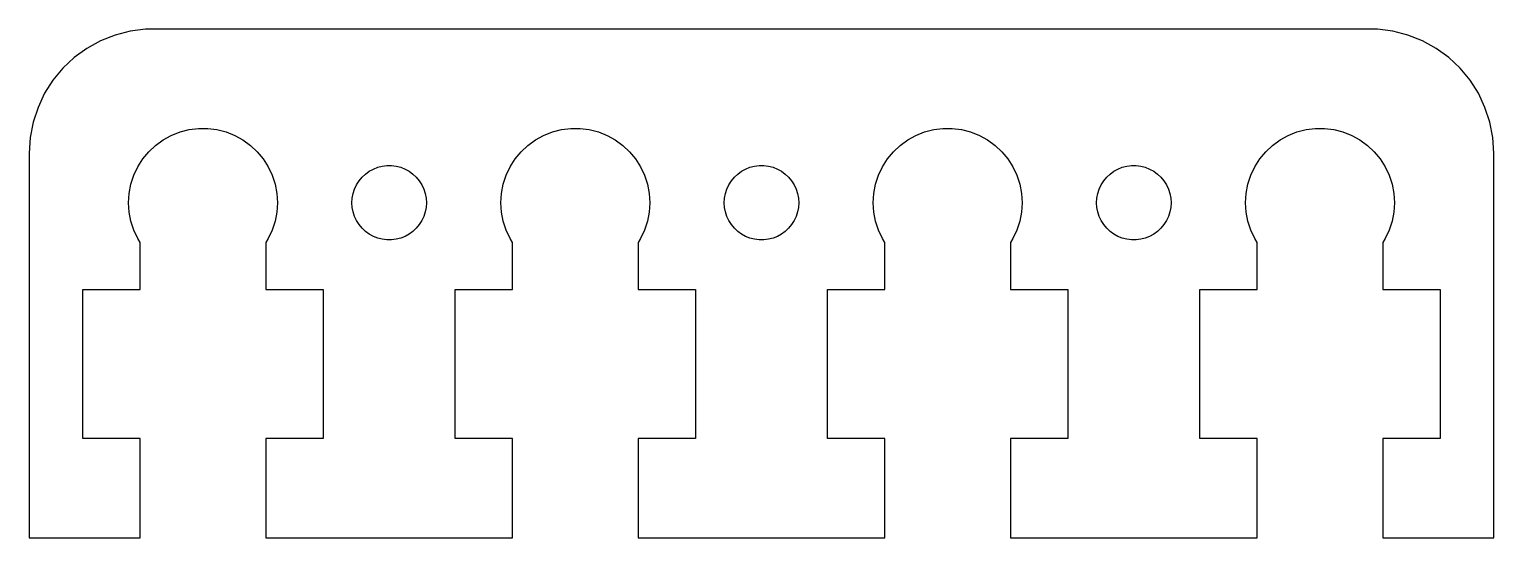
# Model space of a CAD drawing. Header units: metres. Extents: x -29.5 to 29.5, y 0 to 20.5.
import ezdxf

# ---------------------------------------------------------------- set-up
doc = ezdxf.new("R2010")
doc.units = ezdxf.units.M

msp = doc.modelspace()

# ---------------------------------------------------------------- linework, layer by layer
for p, q in [((-26.0451, 20.2553), (-26.6289, 20.0241)), ((-25.4369, 20.4114), (-26.0451, 20.2553)), ((-24.8139, 20.4901), (-25.4369, 20.4114)), ((24.8139, 20.4901), (-24.8139, 20.4901)), ((25.4369, 20.4114), (24.8139, 20.4901)), ((26.0451, 20.2553), (25.4369, 20.4114)), ((26.6289, 20.0241), (26.0451, 20.2553)), ((-27.1791, 19.7216), (-27.6871, 19.3526)), ((-26.6289, 20.0241), (-27.1791, 19.7216)), ((27.1791, 19.7216), (26.6289, 20.0241)), ((27.6871, 19.3526), (27.1791, 19.7216)), ((-28.1448, 18.9227), (-28.5451, 18.4389)), ((-27.6871, 19.3526), (-28.1448, 18.9227)), ((28.1448, 18.9227), (27.6871, 19.3526)), ((28.5451, 18.4389), (28.1448, 18.9227)), ((-28.5451, 18.4389), (-28.8815, 17.9088)), ((28.8815, 17.9088), (28.5451, 18.4389)), ((-28.8815, 17.9088), (-29.1489, 17.3406)), ((29.1489, 17.3406), (28.8815, 17.9088)), ((-29.1489, 17.3406), (-29.3429, 16.7434)), ((29.3429, 16.7434), (29.1489, 17.3406)), ((-29.3429, 16.7434), (-29.4606, 16.1267)), ((29.4606, 16.1267), (29.3429, 16.7434)), ((-29.4606, 16.1267), (-29.5, 15.5)), ((-24.4123, 15.8115), (-24.1075, 16.033)), ((-24.1075, 16.033), (-23.7773, 16.2145)), ((-23.7773, 16.2145), (-23.427, 16.3532)), ((-23.427, 16.3532), (-23.0621, 16.4469)), ((-23.0621, 16.4469), (-22.6884, 16.4941)), ((-22.6884, 16.4941), (-22.3116, 16.4941)), ((-22.3116, 16.4941), (-21.9379, 16.4469)), ((-21.9379, 16.4469), (-21.5729, 16.3532)), ((-21.5729, 16.3532), (-21.2227, 16.2145)), ((-21.2227, 16.2145), (-20.8925, 16.033)), ((-20.8925, 16.033), (-20.5877, 15.8115)), ((-9.41226, 15.8115), (-9.10747, 16.033)), ((-9.10747, 16.033), (-8.77733, 16.2145)), ((-8.77733, 16.2145), (-8.42705, 16.3532)), ((-8.42705, 16.3532), (-8.06213, 16.4469)), ((-8.06213, 16.4469), (-7.68837, 16.4941)), ((-7.68837, 16.4941), (-7.31161, 16.4941)), ((-7.31161, 16.4941), (-6.93785, 16.4469)), ((-6.93785, 16.4469), (-6.57294, 16.3532)), ((-6.57294, 16.3532), (-6.22266, 16.2145)), ((-6.22266, 16.2145), (-5.89252, 16.033)), ((-5.89252, 16.033), (-5.58772, 15.8115)), ((5.58772, 15.8115), (5.89252, 16.033)), ((5.89252, 16.033), (6.22266, 16.2145)), ((6.22266, 16.2145), (6.57294, 16.3532)), ((6.57294, 16.3532), (6.93785, 16.4469)), ((6.93785, 16.4469), (7.31161, 16.4941)), ((7.31161, 16.4941), (7.68837, 16.4941)), ((7.68837, 16.4941), (8.06213, 16.4469)), ((8.06213, 16.4469), (8.42705, 16.3532)), ((8.42705, 16.3532), (8.77733, 16.2145)), ((8.77733, 16.2145), (9.10747, 16.033)), ((9.10747, 16.033), (9.41226, 15.8115)), ((20.5877, 15.8115), (20.8925, 16.033)), ((20.8925, 16.033), (21.2227, 16.2145)), ((21.2227, 16.2145), (21.5729, 16.3532)), ((21.5729, 16.3532), (21.9379, 16.4469)), ((21.9379, 16.4469), (22.3116, 16.4941)), ((22.3116, 16.4941), (22.6884, 16.4941)), ((22.6884, 16.4941), (23.0621, 16.4469)), ((23.0621, 16.4469), (23.427, 16.3532)), ((23.427, 16.3532), (23.7773, 16.2145)), ((23.7773, 16.2145), (24.1075, 16.033)), ((24.1075, 16.033), (24.4123, 15.8115)), ((29.5, 15.5), (29.4606, 16.1267)), ((-29.5, 15.5), (-29.5, 0)), ((-24.927, 15.2634), (-24.6869, 15.5536)), ((-24.6869, 15.5536), (-24.4123, 15.8115)), ((-20.5877, 15.8115), (-20.3131, 15.5536)), ((-20.3131, 15.5536), (-20.0729, 15.2634)), ((-9.92705, 15.2634), (-9.6869, 15.5536)), ((-9.6869, 15.5536), (-9.41226, 15.8115)), ((-5.58772, 15.8115), (-5.31308, 15.5536)), ((-5.31308, 15.5536), (-5.07294, 15.2634)), ((5.07294, 15.2634), (5.31308, 15.5536)), ((5.31308, 15.5536), (5.58772, 15.8115)), ((9.41226, 15.8115), (9.6869, 15.5536)), ((9.6869, 15.5536), (9.92705, 15.2634)), ((20.0729, 15.2634), (20.3131, 15.5536)), ((20.3131, 15.5536), (20.5877, 15.8115)), ((24.4123, 15.8115), (24.6869, 15.5536)), ((24.6869, 15.5536), (24.927, 15.2634)), ((29.5, 0), (29.5, 15.5)), ((-25.2893, 14.6044), (-25.1289, 14.9453)), ((-25.1289, 14.9453), (-24.927, 15.2634)), ((-20.0729, 15.2634), (-19.8711, 14.9453)), ((-19.8711, 14.9453), (-19.7107, 14.6044)), ((-15.9561, 14.6558), (-15.8037, 14.7665)), ((-15.8037, 14.7665), (-15.6387, 14.8572)), ((-15.6387, 14.8572), (-15.4635, 14.9266)), ((-15.4635, 14.9266), (-15.2811, 14.9734)), ((-15.2811, 14.9734), (-15.0942, 14.997)), ((-15.0942, 14.997), (-14.9058, 14.997)), ((-14.9058, 14.997), (-14.7189, 14.9734)), ((-14.7189, 14.9734), (-14.5365, 14.9266)), ((-14.5365, 14.9266), (-14.3613, 14.8572)), ((-14.3613, 14.8572), (-14.1963, 14.7665)), ((-14.1963, 14.7665), (-14.0439, 14.6558)), ((-10.2893, 14.6044), (-10.1289, 14.9453)), ((-10.1289, 14.9453), (-9.92705, 15.2634)), ((-5.07294, 15.2634), (-4.87108, 14.9453)), ((-4.87108, 14.9453), (-4.71066, 14.6044)), ((-0.956131, 14.6558), (-0.803726, 14.7665)), ((-0.803726, 14.7665), (-0.638657, 14.8572)), ((-0.638657, 14.8572), (-0.463516, 14.9266)), ((-0.463516, 14.9266), (-0.281067, 14.9734)), ((-0.281067, 14.9734), (-0.094177, 14.997)), ((-0.094177, 14.997), (0.094177, 14.997)), ((0.094177, 14.997), (0.281067, 14.9734)), ((0.281067, 14.9734), (0.463516, 14.9266)), ((0.463516, 14.9266), (0.638657, 14.8572)), ((0.638657, 14.8572), (0.803726, 14.7665)), ((0.803726, 14.7665), (0.956131, 14.6558)), ((4.71066, 14.6044), (4.87108, 14.9453)), ((4.87108, 14.9453), (5.07294, 15.2634)), ((9.92705, 15.2634), (10.1289, 14.9453)), ((10.1289, 14.9453), (10.2893, 14.6044)), ((14.0439, 14.6558), (14.1963, 14.7665)), ((14.1963, 14.7665), (14.3613, 14.8572)), ((14.3613, 14.8572), (14.5365, 14.9266)), ((14.5365, 14.9266), (14.7189, 14.9734)), ((14.7189, 14.9734), (14.9058, 14.997)), ((14.9058, 14.997), (15.0942, 14.997)), ((15.0942, 14.997), (15.2811, 14.9734)), ((15.2811, 14.9734), (15.4635, 14.9266)), ((15.4635, 14.9266), (15.6387, 14.8572)), ((15.6387, 14.8572), (15.8037, 14.7665)), ((15.8037, 14.7665), (15.9561, 14.6558)), ((19.7107, 14.6044), (19.8711, 14.9453)), ((19.8711, 14.9453), (20.0729, 15.2634)), ((24.927, 15.2634), (25.1289, 14.9453)), ((25.1289, 14.9453), (25.2893, 14.6044)), ((-25.4763, 13.876), (-25.4057, 14.2461)), ((-25.4057, 14.2461), (-25.2893, 14.6044)), ((-19.7107, 14.6044), (-19.5942, 14.2461)), ((-19.5942, 14.2461), (-19.5237, 13.876)), ((-16.3947, 14.0522), (-16.3145, 14.2226)), ((-16.3145, 14.2226), (-16.2135, 14.3817)), ((-16.2135, 14.3817), (-16.0934, 14.5268)), ((-16.0934, 14.5268), (-15.9561, 14.6558)), ((-14.0439, 14.6558), (-13.9065, 14.5268)), ((-13.9065, 14.5268), (-13.7865, 14.3817)), ((-13.7865, 14.3817), (-13.6855, 14.2226)), ((-13.6855, 14.2226), (-13.6053, 14.0522)), ((-10.4763, 13.876), (-10.4057, 14.2461)), ((-10.4057, 14.2461), (-10.2893, 14.6044)), ((-4.71066, 14.6044), (-4.59424, 14.2461)), ((-4.59424, 14.2461), (-4.52365, 13.876)), ((-1.39465, 14.0522), (-1.31445, 14.2226)), ((-1.31445, 14.2226), (-1.21352, 14.3817)), ((-1.21352, 14.3817), (-1.09344, 14.5268)), ((-1.09344, 14.5268), (-0.956131, 14.6558)), ((0.956131, 14.6558), (1.09344, 14.5268)), ((1.09344, 14.5268), (1.21352, 14.3817)), ((1.21352, 14.3817), (1.31445, 14.2226)), ((1.31445, 14.2226), (1.39465, 14.0522)), ((4.52365, 13.876), (4.59424, 14.2461)), ((4.59424, 14.2461), (4.71066, 14.6044)), ((10.2893, 14.6044), (10.4057, 14.2461)), ((10.4057, 14.2461), (10.4763, 13.876)), ((13.6053, 14.0522), (13.6855, 14.2226)), ((13.6855, 14.2226), (13.7865, 14.3817)), ((13.7865, 14.3817), (13.9065, 14.5268)), ((13.9065, 14.5268), (14.0439, 14.6558)), ((15.9561, 14.6558), (16.0934, 14.5268)), ((16.0934, 14.5268), (16.2135, 14.3817)), ((16.2135, 14.3817), (16.3145, 14.2226)), ((16.3145, 14.2226), (16.3947, 14.0522)), ((19.5237, 13.876), (19.5942, 14.2461)), ((19.5942, 14.2461), (19.7107, 14.6044)), ((25.2893, 14.6044), (25.4057, 14.2461)), ((25.4057, 14.2461), (25.4763, 13.876)), ((-25.5, 13.5), (-25.4763, 13.876)), ((-19.5237, 13.876), (-19.5, 13.5)), ((-16.5, 13.5), (-16.4882, 13.688)), ((-16.4882, 13.688), (-16.4529, 13.873)), ((-16.4529, 13.873), (-16.3947, 14.0522)), ((-13.6053, 14.0522), (-13.5471, 13.873)), ((-13.5471, 13.873), (-13.5118, 13.688)), ((-13.5118, 13.688), (-13.5, 13.5)), ((-10.5, 13.5), (-10.4763, 13.876)), ((-4.52365, 13.876), (-4.5, 13.5)), ((-1.5, 13.5), (-1.48816, 13.688)), ((-1.48816, 13.688), (-1.45287, 13.873)), ((-1.45287, 13.873), (-1.39465, 14.0522)), ((1.39465, 14.0522), (1.45287, 13.873)), ((1.45287, 13.873), (1.48816, 13.688)), ((1.48816, 13.688), (1.5, 13.5)), ((4.5, 13.5), (4.52365, 13.876)), ((10.4763, 13.876), (10.5, 13.5)), ((13.5, 13.5), (13.5118, 13.688)), ((13.5118, 13.688), (13.5471, 13.873)), ((13.5471, 13.873), (13.6053, 14.0522)), ((16.3947, 14.0522), (16.4529, 13.873)), ((16.4529, 13.873), (16.4882, 13.688)), ((16.4882, 13.688), (16.5, 13.5)), ((19.5, 13.5), (19.5237, 13.876)), ((25.4763, 13.876), (25.5, 13.5)), ((-25.4763, 13.124), (-25.5, 13.5)), ((-25.4057, 12.7539), (-25.4763, 13.124)), ((-19.5237, 13.124), (-19.5942, 12.7539)), ((-19.5, 13.5), (-19.5237, 13.124)), ((-16.4882, 13.312), (-16.5, 13.5)), ((-16.4529, 13.127), (-16.4882, 13.312)), ((-16.3947, 12.9478), (-16.4529, 13.127)), ((-13.5471, 13.127), (-13.6053, 12.9478)), ((-13.5118, 13.312), (-13.5471, 13.127)), ((-13.5, 13.5), (-13.5118, 13.312)), ((-10.4763, 13.124), (-10.5, 13.5)), ((-10.4057, 12.7539), (-10.4763, 13.124)), ((-4.52365, 13.124), (-4.59424, 12.7539)), ((-4.5, 13.5), (-4.52365, 13.124)), ((-1.48816, 13.312), (-1.5, 13.5)), ((-1.45287, 13.127), (-1.48816, 13.312)), ((-1.39465, 12.9478), (-1.45287, 13.127)), ((1.45287, 13.127), (1.39465, 12.9478)), ((1.48816, 13.312), (1.45287, 13.127)), ((1.5, 13.5), (1.48816, 13.312)), ((4.52365, 13.124), (4.5, 13.5)), ((4.59424, 12.7539), (4.52365, 13.124)), ((10.4763, 13.124), (10.4057, 12.7539)), ((10.5, 13.5), (10.4763, 13.124)), ((13.5118, 13.312), (13.5, 13.5)), ((13.5471, 13.127), (13.5118, 13.312)), ((13.6053, 12.9478), (13.5471, 13.127)), ((16.4529, 13.127), (16.3947, 12.9478)), ((16.4882, 13.312), (16.4529, 13.127)), ((16.5, 13.5), (16.4882, 13.312)), ((19.5237, 13.124), (19.5, 13.5)), ((19.5942, 12.7539), (19.5237, 13.124)), ((25.4763, 13.124), (25.4057, 12.7539)), ((25.5, 13.5), (25.4763, 13.124)), ((-25.2893, 12.3956), (-25.4057, 12.7539)), ((-25.1289, 12.0547), (-25.2893, 12.3956)), ((-19.7107, 12.3956), (-19.8711, 12.0547)), ((-19.5942, 12.7539), (-19.7107, 12.3956)), ((-16.3145, 12.7774), (-16.3947, 12.9478)), ((-16.2135, 12.6183), (-16.3145, 12.7774)), ((-16.0934, 12.4732), (-16.2135, 12.6183)), ((-15.9561, 12.3442), (-16.0934, 12.4732)), ((-13.9065, 12.4732), (-14.0439, 12.3442)), ((-13.7865, 12.6183), (-13.9065, 12.4732)), ((-13.6855, 12.7774), (-13.7865, 12.6183)), ((-13.6053, 12.9478), (-13.6855, 12.7774)), ((-10.2893, 12.3956), (-10.4057, 12.7539)), ((-10.1289, 12.0547), (-10.2893, 12.3956)), ((-4.71066, 12.3956), (-4.87108, 12.0547)), ((-4.59424, 12.7539), (-4.71066, 12.3956)), ((-1.31445, 12.7774), (-1.39465, 12.9478)), ((-1.21352, 12.6183), (-1.31445, 12.7774)), ((-1.09344, 12.4732), (-1.21352, 12.6183)), ((-0.956131, 12.3442), (-1.09344, 12.4732)), ((1.09344, 12.4732), (0.956131, 12.3442)), ((1.21352, 12.6183), (1.09344, 12.4732)), ((1.31445, 12.7774), (1.21352, 12.6183)), ((1.39465, 12.9478), (1.31445, 12.7774)), ((4.71066, 12.3956), (4.59424, 12.7539)), ((4.87108, 12.0547), (4.71066, 12.3956)), ((10.2893, 12.3956), (10.1289, 12.0547)), ((10.4057, 12.7539), (10.2893, 12.3956)), ((13.6855, 12.7774), (13.6053, 12.9478)), ((13.7865, 12.6183), (13.6855, 12.7774)), ((13.9065, 12.4732), (13.7865, 12.6183)), ((14.0439, 12.3442), (13.9065, 12.4732)), ((16.0934, 12.4732), (15.9561, 12.3442)), ((16.2135, 12.6183), (16.0934, 12.4732)), ((16.3145, 12.7774), (16.2135, 12.6183)), ((16.3947, 12.9478), (16.3145, 12.7774)), ((19.7107, 12.3956), (19.5942, 12.7539)), ((19.8711, 12.0547), (19.7107, 12.3956)), ((25.2893, 12.3956), (25.1289, 12.0547)), ((25.4057, 12.7539), (25.2893, 12.3956)), ((-25.0307, 11.9), (-25.1289, 12.0547)), ((-25.0307, 10), (-25.0307, 11.9)), ((-19.8711, 12.0547), (-19.9693, 11.9)), ((-19.9693, 11.9), (-19.9693, 10)), ((-15.8037, 12.2335), (-15.9561, 12.3442)), ((-15.6387, 12.1427), (-15.8037, 12.2335)), ((-15.4635, 12.0734), (-15.6387, 12.1427)), ((-15.2811, 12.0266), (-15.4635, 12.0734)), ((-15.0942, 12.0029), (-15.2811, 12.0266)), ((-14.9058, 12.0029), (-15.0942, 12.0029)), ((-14.7189, 12.0266), (-14.9058, 12.0029)), ((-14.5365, 12.0734), (-14.7189, 12.0266)), ((-14.3613, 12.1427), (-14.5365, 12.0734)), ((-14.1963, 12.2335), (-14.3613, 12.1427)), ((-14.0439, 12.3442), (-14.1963, 12.2335)), ((-10.0307, 11.9), (-10.1289, 12.0547)), ((-10.0307, 10), (-10.0307, 11.9)), ((-4.87108, 12.0547), (-4.96927, 11.9)), ((-4.96927, 11.9), (-4.96927, 10)), ((-0.803726, 12.2335), (-0.956131, 12.3442)), ((-0.638657, 12.1427), (-0.803726, 12.2335)), ((-0.463516, 12.0734), (-0.638657, 12.1427)), ((-0.281067, 12.0266), (-0.463516, 12.0734)), ((-0.094177, 12.0029), (-0.281067, 12.0266)), ((0.094177, 12.0029), (-0.094177, 12.0029)), ((0.281067, 12.0266), (0.094177, 12.0029)), ((0.463516, 12.0734), (0.281067, 12.0266)), ((0.638657, 12.1427), (0.463516, 12.0734)), ((0.803726, 12.2335), (0.638657, 12.1427)), ((0.956131, 12.3442), (0.803726, 12.2335)), ((4.96927, 11.9), (4.87108, 12.0547)), ((4.96927, 10), (4.96927, 11.9)), ((10.1289, 12.0547), (10.0307, 11.9)), ((10.0307, 11.9), (10.0307, 10)), ((14.1963, 12.2335), (14.0439, 12.3442)), ((14.3613, 12.1427), (14.1963, 12.2335)), ((14.5365, 12.0734), (14.3613, 12.1427)), ((14.7189, 12.0266), (14.5365, 12.0734)), ((14.9058, 12.0029), (14.7189, 12.0266)), ((15.0942, 12.0029), (14.9058, 12.0029)), ((15.2811, 12.0266), (15.0942, 12.0029)), ((15.4635, 12.0734), (15.2811, 12.0266)), ((15.6387, 12.1427), (15.4635, 12.0734)), ((15.8037, 12.2335), (15.6387, 12.1427)), ((15.9561, 12.3442), (15.8037, 12.2335)), ((19.9693, 11.9), (19.8711, 12.0547)), ((19.9693, 10), (19.9693, 11.9)), ((25.1289, 12.0547), (25.0307, 11.9)), ((25.0307, 11.9), (25.0307, 10)), ((-27.3462, 4), (-27.3462, 10)), ((-27.3462, 10), (-25.0307, 10)), ((-19.9693, 10), (-17.6538, 10)), ((-17.6538, 10), (-17.6538, 4)), ((-12.3462, 4), (-12.3462, 10)), ((-12.3462, 10), (-10.0307, 10)), ((-4.96927, 10), (-2.65376, 10)), ((-2.65376, 10), (-2.65376, 4)), ((2.65376, 4), (2.65376, 10)), ((2.65376, 10), (4.96927, 10)), ((10.0307, 10), (12.3462, 10)), ((12.3462, 10), (12.3462, 4)), ((17.6538, 4), (17.6538, 10)), ((17.6538, 10), (19.9693, 10)), ((25.0307, 10), (27.3462, 10)), ((27.3462, 10), (27.3462, 4)), ((-25.0307, 4), (-27.3462, 4)), ((-25.0307, 0), (-25.0307, 4)), ((-17.6538, 4), (-19.9693, 4)), ((-19.9693, 4), (-19.9693, 0)), ((-10.0307, 4), (-12.3462, 4)), ((-10.0307, 0), (-10.0307, 4)), ((-2.65376, 4), (-4.96927, 4)), ((-4.96927, 4), (-4.96927, 0)), ((4.96927, 4), (2.65376, 4)), ((4.96927, 0), (4.96927, 4)), ((12.3462, 4), (10.0307, 4)), ((10.0307, 4), (10.0307, 0)), ((19.9693, 4), (17.6538, 4)), ((19.9693, 0), (19.9693, 4)), ((27.3462, 4), (25.0307, 4)), ((25.0307, 4), (25.0307, 0)), ((-29.5, 0), (-25.0307, 0)), ((-19.9693, 0), (-10.0307, 0)), ((-4.96927, 0), (4.96927, 0)), ((10.0307, 0), (19.9693, 0)), ((25.0307, 0), (29.5, 0))]:
    msp.add_line(p, q)

doc.saveas('drawing.dxf')
